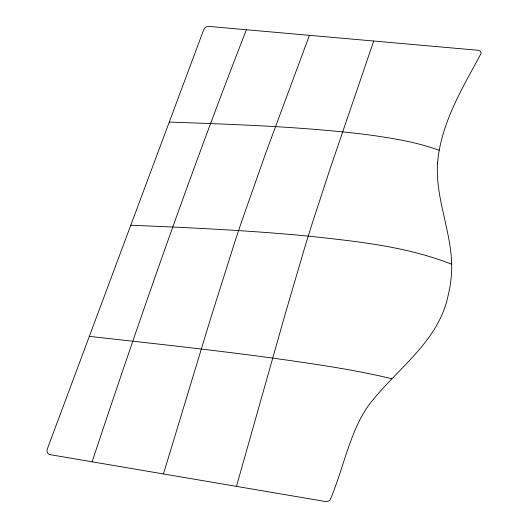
<?xml version="1.0" encoding="UTF-8"?>
<svg xmlns="http://www.w3.org/2000/svg" width="528" height="528" viewBox="0 0 528 528"><rect width="100%" height="100%" fill="white"/><g stroke="black" fill="none" stroke-linecap="round" stroke-linejoin="round"><path stroke-width="0.79" d="M236.465 486.38L285.1 314.404L304.253 249.124A322.555 34.485 -74.8 0 1 312.477 222.611L329.941 169.27L373.705 41.019M163.456 473.953L210.131 320.027L234.498 242.966A446.285 63.386 -74.2 0 1 241.692 221.371L265.914 152.605L309.421 35.323M92.136 461.809C140.283 316.642 190.773 172.234 246.391 29.746M169.257 122.08C232.921 124.351 296.71 126.456 360.043 133.775A242.649 81.668 7.8 0 1 370.927 135.175C393.98 138.442 417.16 142.289 439.131 150.236M130.779 225.232C190.034 227.66 249.308 230.432 308.352 236.108C356.677 241.408 405.992 246.246 451.579 264.198M89.331 336.362C170.306 345.451 251.414 353.938 331.888 366.887A179.513 28.4 8.9 0 1 362.578 372.352L378.332 375.619A108.035 18.308 8.7 0 1 391.736 378.748M437.56 163.066C434.881 202.58 455.895 239.791 450.952 279.444A127.34 121.268 -7.2 0 1 448.199 295.185C438.458 342.804 395.399 369.521 368.128 406.019A142.765 133.34 51.2 0 0 360.763 418.09C347.259 444.022 341.563 473.312 330.073 499.963A6.059 5.834 80 0 1 328.654 501.019L327.063 501.554L325.063 501.461L50.094 454.654C47.494 454.397 46.273 451.13 47.342 448.945L203.689 29.759L205.003 27.713A4.792 4.112 -16.5 0 1 206.191 26.915L209.121 26.446L478.269 50.279C480.117 50.259 481.76 52.562 480.698 54.212C462.231 88.433 440.84 123.407 437.56 163.066"/></g></svg>
